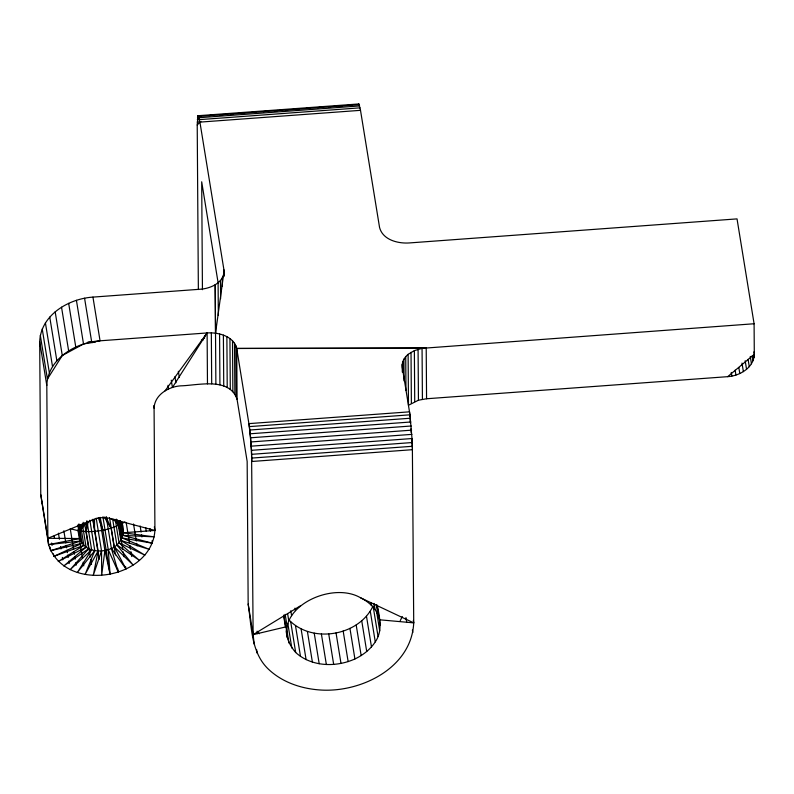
<?xml version="1.0" encoding="UTF-8"?>
<svg xmlns="http://www.w3.org/2000/svg" width="794" height="794" viewBox="0 0 794 794"><rect width="100%" height="100%" fill="white"/><g stroke="black" fill="none" stroke-linecap="round" stroke-linejoin="round"><path stroke-width="1.19" d="M198.361 289.542L197.22 125.015L197.944 115.725L358.868 103.954L360.506 110.336L379.552 227.441C382.728 239.887 397.854 243.698 409.158 242.954L737.031 218.886L754.092 323.754L754.3 354.322C753.814 367.691 739.819 375.88 727.681 376.664L426.567 398.757L418.438 400.216L408.473 405.268L408.116 354.332L414.369 350.62L422.061 348.338L754.092 323.754M90.347 557.021L86.209 531.533L86.794 521.688M408.116 354.332C404.295 357.409 401.496 362.223 402.29 367.265L409.982 414.815L412.334 442.536L413.724 622.873C411.6 667.625 361.598 692.378 321.292 690.055C302.196 688.984 282.872 682.721 268.719 669.461C250.785 652.737 251.718 626.516 248.165 604.075L247.162 461.443L237.078 399.402C229.615 376.594 197.289 385.507 180.704 385.844C168.556 386.628 154.562 394.817 154.076 408.185L154.929 530.442C151.346 580.722 64.294 593.406 48.573 544.624L40.762 494.602L39.7 341.787C40.663 315.049 68.661 298.663 92.948 297.105L200.009 289.254C210.549 288.669 225.03 282.356 223.928 269.811L199.919 122.117L197.944 115.725M121.482 521.708C126.633 533.141 120.47 546.689 108.232 549.617C98.664 552.733 85.663 550.768 80.76 541.002L48.573 544.624L47.868 538.292L46.806 385.477C47.769 358.739 75.767 342.363 100.054 340.805L207.115 332.944C218.419 332.19 233.545 336.011 236.721 348.457L249.385 426.606L251.549 450.317L253.137 634.654L254.189 644.142M154.344 526.799L154.929 530.442L111.17 518.889C97.612 513.778 75.142 524.457 80.76 541.002L50.578 550.699L49.992 547.056M377.269 605.107C379.522 617.196 382.996 630.902 375.274 641.889C370.341 649.452 363.017 655.119 354.918 658.97C336.07 667.476 311.526 666.93 295.686 652.499C262.715 614.258 328.577 578.747 360.764 597.902L413.724 622.873L413.327 620.422M99.587 517.698L104.917 550.47L101.692 575.114L101.523 550.917L96.193 518.145M223.501 275.31L215.521 333.192L215.879 384.137M73.604 549.398L70.249 528.764L78.03 530.64L86.209 531.533L88.124 521.827M92.987 519.405L98.119 550.967L93.315 575.233L101.523 550.917M82.566 558.559L78.03 530.64L79.579 524.804M78.03 530.64L80.323 524.993M89.861 520.259L94.794 550.599L85.127 574.34L98.119 550.967M358.263 104.59L358.868 103.954M289.165 620.124C312.27 643.894 359.017 635.984 373.081 605.931L378.053 636.51M400.196 620.68L402.31 616.581M92.948 297.105L100.054 340.805L83.519 344.01L62.279 355.514L47.422 379.056L40.315 335.366M86.893 520.715L91.638 549.845L77.355 572.454L94.794 550.599M207.472 383.879L207.115 332.944L172.437 387.452L171.256 380.167M165.003 390.896L207.115 332.944M84.571 523.206L88.71 548.694L70.17 569.645L91.638 549.845M197.22 125.015L199.919 122.117L360.506 110.336M82.358 524.139L86.109 547.205L63.748 565.963L88.71 548.694M727.681 376.664L754.3 354.322L753.903 351.881M80.522 524.755L83.876 545.389L58.26 561.497L86.109 547.205M248.165 604.075L253.137 634.654L300.132 605.981M86.209 531.533C99.687 531.99 113.373 528.873 124.976 521.876M53.436 553.934L53.833 556.366L82.08 543.304L78.924 523.881M40.762 494.602L47.868 538.292L91.429 520.338M53.833 556.366L83.876 545.389M253.137 634.654L287.13 626.585L285.145 614.348M50.578 550.699L82.08 543.304M48.573 544.624L79.946 538.531L77.881 525.042M201.398 340.06L203.482 339.792M197.676 116.381L201.378 116.103M208.792 115.557L212.494 115.289M219.908 114.743L223.62 114.475M231.024 113.929L233.496 113.75M242.15 113.115L244.621 112.937M252.026 112.391L255.737 112.113M263.151 111.567L266.853 111.299M274.267 110.753L277.969 110.485M285.383 109.939L287.855 109.761M295.269 109.215L298.971 108.947M306.385 108.401L310.087 108.123M317.501 107.587L319.972 107.398M328.617 106.763L331.088 106.585M338.502 106.039L342.204 105.771M349.618 105.225L352.089 105.046M198.639 116.4L359.235 104.619M197.458 117.671L199.929 117.492M199.046 117.71L359.632 105.93M197.309 119.576L199.78 119.388M199.473 119.636L360.069 107.845M197.23 122.038L200.932 121.77M249.385 426.606L409.982 414.815M249.832 430.011L410.419 418.23M250.249 433.772L410.835 421.991M409.922 416.711L409.535 411.828L248.939 423.619L250.636 437.782L411.232 426.001M250.993 441.94L411.59 430.159M251.301 446.159L411.897 434.368M251.549 450.317L412.146 438.526M251.748 454.317L412.334 442.536M251.867 458.069L412.463 446.278M412.523 449.682L251.926 461.473L250.636 437.782M121.373 521.847L123.149 532.774L154.929 530.442M237.078 399.402L236.721 348.457L426.209 347.822L426.567 398.757M236.721 348.457L422.061 348.338L422.418 399.283M88.055 341.916L95.488 341.936M47.868 538.292L79.946 538.531M88.968 342.561L92.66 342.621M120.529 520.814L122.901 535.384L154.324 536.863L123.149 532.774M413.724 622.873L379.651 619.796L377.904 614.477L376.306 604.691M119.358 520.973L122.117 537.965L152.398 543.225L152.011 540.793M122.901 535.384L152.398 543.225M117.472 519.822L120.837 540.456L149.232 549.369L122.117 537.965M111.17 518.889C116.529 520.556 121.571 524.526 122.862 530.203M115.319 519.742L119.06 542.808L144.875 555.135L120.837 540.456M360.764 597.902C368.029 601.465 374.431 607.053 377.904 614.477M112.718 519.455L116.867 544.942L139.456 560.405L119.06 542.808M109.542 517.688L114.276 546.818L133.094 565.02L116.867 544.942M113.214 519.068L118.852 525.191L122.802 549.468M257.842 632.034L259.32 633.741M114.683 519.336L118.852 525.191M106.247 516.834L111.378 548.396L125.958 568.891L125.561 566.459M104.143 516.983L111.11 528.209L115.448 554.917M114.276 546.818L125.958 568.891M106.118 517.063L111.11 528.209M102.902 516.844L108.232 549.617L118.217 571.908L117.621 568.266M98.258 517.609L102.952 530.303L110.058 574.002L108.232 549.617M41.467 500.925L42.469 503.962M111.378 548.396L118.217 571.908M100.123 517.36L102.952 530.303M104.917 550.47L110.058 574.002M753.595 355.097L753.992 357.528M752.246 355.831L753.03 360.714M750.261 356.466L751.452 363.781M748.087 359.354L749.268 366.669M745.169 360.764L746.559 369.299M741.993 363.076L743.383 371.612M738.817 367.453L739.809 373.547M735.145 370.173L735.939 375.056M731.264 372.446L731.86 376.098M412.404 630.059L412.811 632.51M405.952 617.583L406.746 622.476M377.09 605.753L380.266 625.325M376.555 611.37L379.731 630.952M374.053 603.4L375.056 609.514M370.778 602.577L371.175 605.028M370.302 611.301L375.274 641.889M366.5 616.352L371.473 646.941M361.756 620.958L366.729 651.546M356.188 625.007L361.161 655.586M349.946 628.391L354.918 658.97M343.167 631.022L348.139 661.61M336.031 632.858L341.003 663.447M328.706 633.83L333.678 664.419M321.381 633.93L326.354 664.518M314.226 633.155L319.198 663.734M307.417 631.508L312.389 662.097M301.125 629.047L306.097 659.635M294.991 608.144L295.388 610.586M295.517 625.821L300.489 656.41M290.793 610.745L291.587 615.638M290.713 621.92L295.686 652.499M287.617 613.673L288.808 621.017M287.835 623.548L291.815 648.013M286.376 627.151L288.966 643.051M283.805 615.072L285.8 627.31M286.197 629.751L286.594 632.203M283.627 615.717L285.612 627.945M286.217 631.617L287.21 637.741M218.142 282.962L201.696 181.796L202.44 289.691M257.107 631.18L257.504 633.622M256.601 649.591L257.196 653.254M178.332 371.284L179.325 377.349M174.938 376.693L175.931 382.768M167.981 385.318L168.566 388.961M153.689 405.764L154.076 408.185M150.036 528.655L150.423 531.087M145.679 527.514L146.265 531.156M140.141 526.005L141.124 532.079M141.521 534.511L141.918 536.933M133.531 523.99L136.3 540.982M136.697 543.414L137.084 545.835M126.186 522.541L129.541 543.175M129.938 545.607L130.534 549.25M130.931 551.671L131.715 556.525M121.065 521.668L122.048 527.732M84.571 298.226L91.677 341.916M119.934 520.576L120.728 525.429M118.534 520.914L118.931 523.345M123.199 551.899L123.983 556.753M116.301 519.107L116.698 521.529M76.422 300.321L83.519 344.01M68.671 303.338L75.777 347.028M61.535 307.199L68.641 350.898M92.799 519.345L99.121 559.333M55.173 311.824L62.279 355.514M90.744 559.452L91.538 564.306M83.152 522.283L83.737 525.926M49.754 317.084L56.86 360.784M81.385 524.636L81.971 528.268M79.698 524.695L80.68 530.769M78.527 524.854L79.906 533.35M45.407 322.86L52.513 366.55M78.189 525.221L80.76 541.002M83.162 562.202L83.747 565.834M42.231 329.004L49.337 372.694M74.001 551.82L74.398 554.252M74.785 556.683L75.182 559.105M75.777 562.748L76.174 565.179M39.7 341.787L46.806 385.477M63.857 530.799L65.823 542.937M66.22 545.369L66.617 547.791M67.014 550.222L67.401 552.654M67.798 555.075L68.195 557.507M68.79 561.15L69.177 563.571M58.419 533.191L59.411 539.255M60.592 546.54L60.989 548.962M62.369 557.457L62.766 559.889M54.121 536.01L54.508 538.431M51.67 543.017L52.057 545.438M410.111 419.163L410.399 422.825M410.885 428.929L411.173 432.591M411.649 438.695L412.423 448.461M418.081 349.281L418.438 400.216M414.369 350.62L414.726 401.556M411.024 352.308L411.381 403.253M405.724 356.615L405.962 390.569M403.918 359.116L404.067 380.941M402.717 361.766L402.786 371.463M402.171 364.506L402.32 372.118M235.947 345.747L236.304 396.692M234.528 343.157L234.885 394.092M232.513 340.735L232.87 391.68M229.942 338.562L230.29 389.497M226.876 336.676L227.223 387.611M224.047 272.57L224.067 276.203M223.928 269.811L223.977 275.875M223.392 335.128L223.739 386.063M222.3 277.96L222.36 286.445M220.494 280.461L220.613 298.653M219.571 333.956L219.928 384.901M218.102 282.743L218.33 315.486M211.333 332.855L211.69 383.79M204.495 336.031L204.505 338.452M94.496 519.326L94.585 531.424M215.531 333.272L215.194 284.758L215.521 333.192"/></g></svg>
